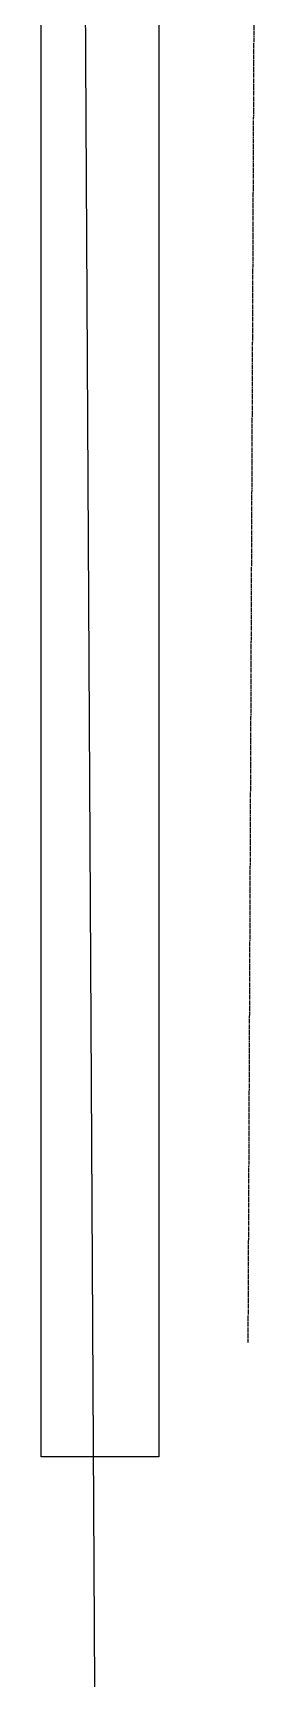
# Model space of a CAD drawing. Header units: metres. Extents: x -423681 to 482285, y -10923 to 168764.
# Drawn here: x -2428 to -2142, y -1067 to 898 of the extents above; entities that cross this region are included whole.
import ezdxf

# ---------------------------------------------------------------- set-up
doc = ezdxf.new("R2010")
doc.units = ezdxf.units.M
doc.linetypes.add('DASHEDX2', pattern=[1.5, 1, -0.5])
doc.linetypes.add('ZIGZAG', pattern='A,0.0001,-0.2,[131,ltypeshp.shx,S=0.2,R=0,X=-0.2,Y=0],-0.4,[131,ltypeshp.shx,S=0.2,R=180,X=0.2,Y=0],-0.2', length=0.8001)

# ---------------------------------------------------------------- blocks, each defined once
blk = doc.blocks.new('DAYDIEN_AC')
at = {"color": 2, "linetype": 'ZIGZAG', "ltscale": 25}
for p, q in [((-2417.9, -793.4), (-2417.7, 11139.7)), ((-2277.7, 11139.7), (-2278.1, -793.4)), ((-2278.1, -793.4), (-2417.9, -793.4))]:
    blk.add_line(p, q, dxfattribs=at)
blk = doc.blocks.new('DAY_TIEPDIA')
at = {"color": 8, "linetype": 'DASHEDX2'}
blk.add_line((-2171.8, -657.6), (-2142.4, 5941.6), dxfattribs=at)
blk = doc.blocks.new('ONG_XOAN_CAP')
at = {"color": 7, "ltscale": 250}
blk.add_line((-2427.5, 12084), (-2354.5, -1066.9), dxfattribs=at)

msp = doc.modelspace()

# ---------------------------------------------------------------- block references
for name in ['ONG_XOAN_CAP', 'DAYDIEN_AC', 'DAY_TIEPDIA']:
    msp.add_blockref(name, (0, 0))

doc.saveas('drawing.dxf')
